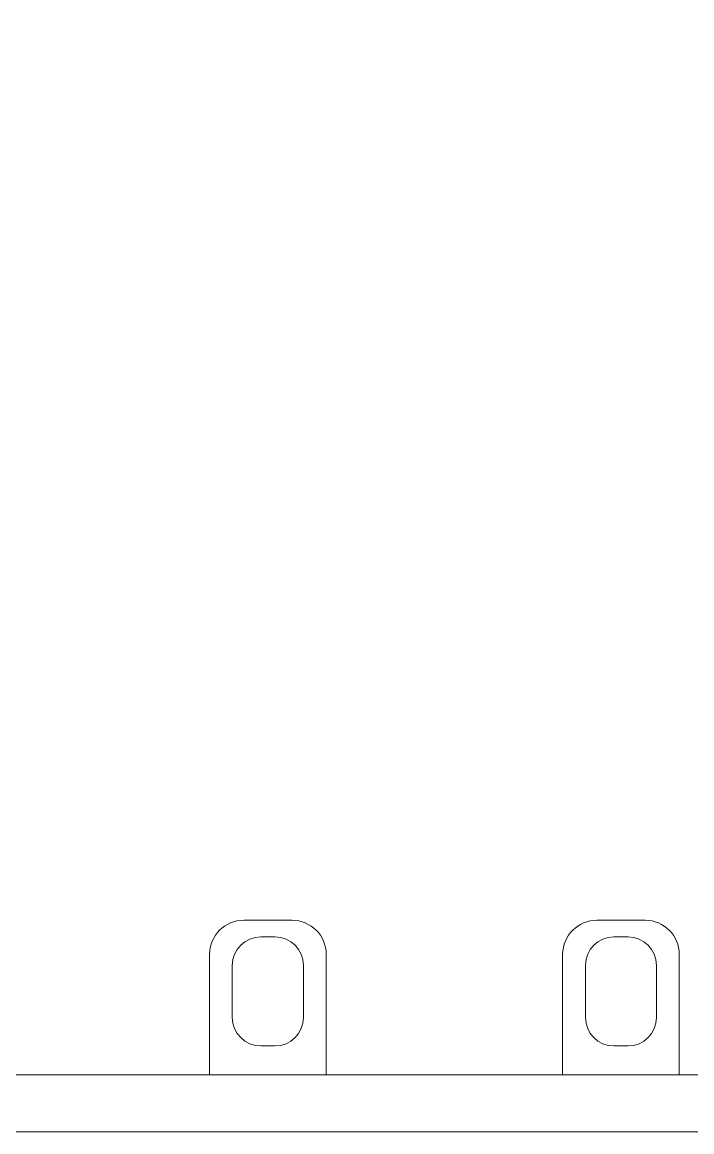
# Model space of a CAD drawing. Header units: inches. Extents: x 1756 to 10721, y -35 to 3002.
# Drawn here: x 9066.8 to 9125.5, y 1692.8 to 1790.3 of the extents above; entities that cross this region are included whole.
import ezdxf

# ---------------------------------------------------------------- set-up
doc = ezdxf.new("R2010")
doc.units = ezdxf.units.IN
doc.header["$MEASUREMENT"] = 0
for name, color, linetype, lineweight in [('A-flor-pfix', 250, 'Continuous', 9), ('A-WALL', 113, 'Continuous', 18), ('USB 03_modified_dwg', 252, 'Continuous', 9)]:
    doc.layers.add(name, color=color, linetype=linetype, lineweight=lineweight)

# ---------------------------------------------------------------- blocks, each defined once
blk = doc.blocks.new('USB 03_modified_dwg-397434-Overall Floor Plan')
at = {"layer": 'A-flor-pfix'}
for p, q in [((2045.881, 1520.165), (2041.641, 1520.165)), ((2076.881, 1520.165), (2072.641, 1520.165)), ((2044.381, 1518.702), (2043.141, 1518.702)), ((2075.381, 1518.702), (2074.141, 1518.702)), ((2040.641, 1516.202), (2040.641, 1511.622)), ((2046.881, 1511.622), (2046.881, 1516.202)), ((2071.641, 1516.202), (2071.641, 1511.622)), ((2077.881, 1511.622), (2077.881, 1516.202)), ((2043.141, 1509.122), (2044.381, 1509.122)), ((2074.141, 1509.122), (2075.381, 1509.122))]:
    blk.add_line(p, q, dxfattribs=at)
at = {"layer": 'A-flor-pfix', "flags": 128}
for points in [[(2038.641, 1517.165), (2038.641, 1506.585), (2048.881, 1506.585), (2048.881, 1517.165)], [(2069.641, 1517.165), (2069.641, 1506.585), (2079.881, 1506.585), (2079.881, 1517.165)]]:
    blk.add_lwpolyline(points, dxfattribs=at)
at = {"layer": 'A-flor-pfix'}
for centre, radius, start, end in [((2041.641, 1517.165), 3, 90, 180), ((2045.881, 1517.165), 3, 0, 90), ((2072.641, 1517.165), 3, 90, 180), ((2076.881, 1517.165), 3, 0, 90), ((2043.141, 1516.202), 2.5, 90, 180), ((2044.381, 1516.202), 2.5, 0, 90), ((2074.141, 1516.202), 2.5, 90, 180), ((2075.381, 1516.202), 2.5, 0, 90), ((2043.141, 1511.622), 2.5, 180, 270), ((2044.381, 1511.622), 2.5, 270, 360), ((2074.141, 1511.622), 2.5, 180, 270), ((2075.381, 1511.622), 2.5, 270, 360)]:
    blk.add_arc(centre, radius, start, end, dxfattribs=at)
at = {"layer": 'A-WALL', "color": 250, "lineweight": 9, "flags": 128}
blk.add_lwpolyline([(2347.466, 1620.585), (2057.001, 1620.585), (2057.001, 1690.613), (1924, 1690.613), (1924, 1585.618), (1952, 1585.618), (1952, 1590.618), (1928, 1590.618), (1928, 1686.615), (2052.001, 1686.615), (2052.001, 1615.585), (2189.93, 1615.585), (2189.93, 1506.585), (2092.93, 1506.585), (2092.93, 1572.585), (2087.93, 1572.585), (2087.93, 1506.585), (1997.929, 1506.585), (1997.929, 1568.585), (1992.929, 1568.585), (1992.929, 1506.585), (1924, 1506.585), (1924, 1501.585), (2427.875, 1501.585)], dxfattribs=at)

msp = doc.modelspace()

# ---------------------------------------------------------------- block references
at = {"layer": 'USB 03_modified_dwg', "color": 250}
msp.add_blockref('USB 03_modified_dwg-397434-Overall Floor Plan', (7044.571, 191.265), dxfattribs=at)

doc.saveas('drawing.dxf')
